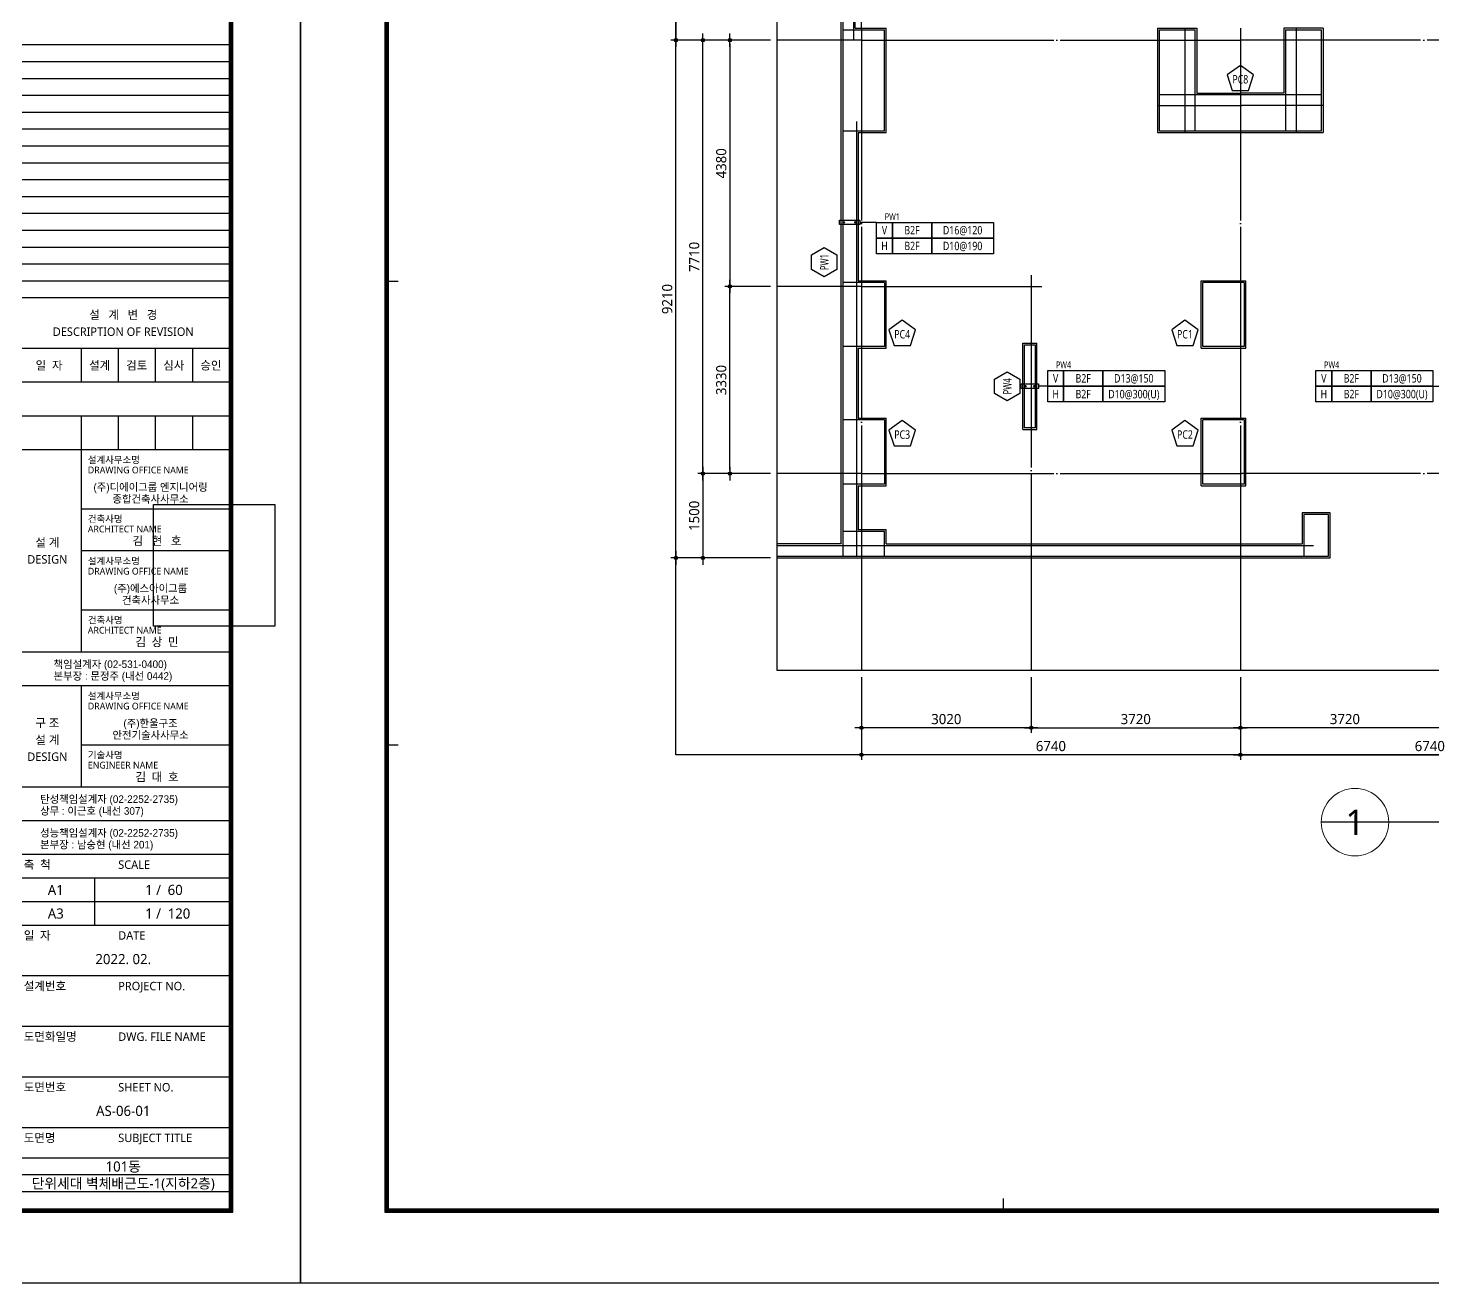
# Model space of a CAD drawing. Header units: millimetres. Extents: x 317501 to 2277231, y -321722 to 1186893.
# Drawn here: x 363118 to 388106, y -243884 to -221564 of the extents above; entities that cross this region are included whole.
import ezdxf
from ezdxf.enums import TextEntityAlignment as Align
from ezdxf.xclip import XClip

# ---------------------------------------------------------------- set-up
doc = ezdxf.new("R2010")
doc.units = ezdxf.units.MM
doc.header["$LTSCALE"] = 57
doc.header["$XCLIPFRAME"] = 0
for name, pattern in [('CEN', [62, 60, -1, 0, -1]), ('FORM_고양장항A-1BL-S-성능$0$HID', [2.3, 1.5, -0.8]), ('XS-벽체$0$CEN', [62, 60, -1, 0, -1])]:
    doc.linetypes.add(name, pattern=pattern)
doc.layers.get('Defpoints').update_dxf_attribs({"color": 145})
for name, color, linetype in [('BAR', 2, 'Continuous'), ('BARR', 1, 'Continuous'), ('BOX', 7, 'Continuous'), ('CEN', 1, 'CEN'), ('DIM', 7, 'Continuous'), ('FORM_고양장항A-1BL-S-성능$0$FORM', 7, 'Continuous'), ('FORM_고양장항A-1BL-S-성능$0$FTEXT', 3, 'Continuous'), ('FORM_고양장항A-1BL-S-성능$0$시흥장현 A-9BL(건축폼)$0$FORM TEXT', 7, 'Continuous'), ('LEADER', 7, 'Continuous'), ('M', 7, 'Continuous'), ('NAME-C', 1, 'Continuous'), ('NAME-W', 4, 'Continuous'), ('TEXT-배근', 3, 'Continuous'), ('XS-벽체$0$BAR', 3, 'Continuous'), ('XS-벽체$0$CEN', 1, 'XS-벽체$0$CEN'), ('XS-벽체$0$WALL', 4, 'Continuous')]:
    doc.layers.add(name, color=color, linetype=linetype)
doc.layers.add('DEFPOINT', color=144, linetype='Continuous', plot=False)
doc.layers.add('FORM_고양장항A-1BL-S-성능$0$DEFPOINT', color=144, linetype='Continuous', plot=False)
doc.layers.add('TEXT', color=3, linetype='Continuous', lineweight=9)
doc.styles.add('FORM_고양장항A-1BL-S-성능$0$맑은고딕', font='malgun.ttf')
doc.styles.add('FORM_고양장항A-1BL-S-성능$0$시흥장현 A-9BL(건축폼)$0$FORM-의정부고산(건축)$0$돋움', font='Dotum.ttf')
doc.styles.add('맑은고딕', font='malgun.ttf')
doc.dimstyles.new('DIM_60', dxfattribs={"dimscale": 60, "dimtxt": 3, "dimasz": 1, "dimexe": 1.5, "dimexo": 2, "dimgap": 1, "dimtad": 1, "dimdec": 0, "dimzin": 0, "dimdsep": 46, "dimtxsty": '맑은고딕', "dimblk1": 'DIMDOT', "dimblk2": 'DIMDOT', "dimsah": 1, "dimcen": 0.09, "dimdle": 2, "dimclrd": 7, "dimclre": 7, "dimclrt": 3, "dimadec": 0, "dimazin": 0, "dimtfac": 1, "dimtdec": 0, "dimtix": 1, "dimtmove": 2, "dimatfit": 3, "dimldrblk": 'DIMDOT', "dimfxl": 0, "dimtolj": 1, "dimtzin": 0, "dimarcsym": 0})
picture_1 = doc.add_image_def('image1.jpg', size_in_pixel=(2126, 2126))

# ---------------------------------------------------------------- blocks, each defined once
blk = doc.blocks.new('XS-벽체', base_point=(1093553, 0))
at = {"layer": 'XS-벽체$0$BAR'}
for p, q in [((358502, 449443), (358502, 450083)), ((360302, 450083), (358502, 450083)), ((359662, 450083), (359662, 447193)), ((360302, 447193), (360302, 450083)), ((367867, 450208), (367127, 450208)), ((367127, 450208), (367127, 449768)), ((367867, 418097), (367867, 450208)), ((367677, 418097), (367677, 449938)), ((367127, 449768), (367867, 449768)), ((358502, 449443), (360302, 449443)), ((362997, 448708), (362997, 447968)), ((362997, 448708), (364137, 448708)), ((364137, 448708), (364137, 447968)), ((365442, 448708), (365442, 447968)), ((365442, 448708), (366582, 448708)), ((366582, 448708), (366582, 447968)), ((358502, 447193), (358502, 447833)), ((360302, 447833), (358502, 447833)), ((364137, 447968), (362997, 447968)), ((366582, 447968), (365442, 447968)), ((358502, 447193), (360302, 447193)), ((364107, 444988), (365582, 444988)), ((365582, 444798), (364107, 444798)), ((358502, 441568), (358502, 442308)), ((360302, 442308), (358502, 442308)), ((360302, 441568), (360302, 442308)), ((362997, 442308), (362997, 441568)), ((362997, 442308), (364137, 442308)), ((364137, 442308), (364137, 441568)), ((365442, 442308), (365442, 441568)), ((365442, 442308), (366582, 442308)), ((366582, 442308), (366582, 441568)), ((367867, 442308), (367427, 442308)), ((367427, 442308), (367427, 441568)), ((360132, 441808), (367867, 441808)), ((340107, 441568), (367867, 441568)), ((352027, 441758), (358672, 441758))]:
    blk.add_line(p, q, dxfattribs=at)
at = {"layer": 'XS-벽체$0$CEN'}
for p, q in [((358687, 455378), (358687, 448638)), ((366397, 455378), (366397, 448663)), ((359847, 450113), (359847, 448663)), ((358472, 449628), (360332, 449628)), ((358472, 448638), (367897, 448638)), ((358472, 448638), (367897, 448638)), ((358687, 441898), (358687, 448638)), ((359847, 447163), (359847, 448663)), ((366397, 441898), (366397, 448663)), ((358472, 447648), (360332, 447648)), ((363067, 441898), (363067, 445108)), ((362867, 444918), (367897, 444918)), ((358472, 441898), (367897, 441898))]:
    blk.add_line(p, q, dxfattribs=at)
at = {"layer": 'XS-벽체$0$WALL'}
for p, q in [((358472, 450113), (358472, 449413)), ((358472, 450113), (360332, 450113)), ((360332, 447163), (360332, 450113)), ((367097, 450238), (367097, 449738)), ((367897, 450238), (367097, 450238)), ((367897, 398288), (367897, 450238)), ((367097, 449738), (367647, 449738)), ((367647, 442338), (367647, 449738)), ((358472, 449413), (359632, 449413)), ((359632, 449413), (359632, 448638)), ((359632, 447863), (359632, 448638)), ((362967, 447938), (362967, 448738)), ((364167, 448738), (362967, 448738)), ((364167, 447938), (364167, 448738)), ((365412, 447938), (365412, 448738)), ((366612, 448738), (365412, 448738)), ((366612, 447938), (366612, 448738)), ((358472, 447163), (358472, 447863)), ((358472, 447863), (359632, 447863)), ((364167, 447938), (362967, 447938)), ((366612, 447938), (365412, 447938)), ((358472, 447163), (360332, 447163)), ((365612, 445018), (364077, 445018)), ((364077, 444768), (364077, 445018)), ((365612, 444768), (365612, 445018)), ((365612, 444768), (364077, 444768)), ((360332, 442338), (358472, 442338)), ((358472, 441788), (358472, 442338)), ((360332, 441838), (360332, 442338)), ((362967, 441838), (362967, 442338)), ((364167, 442338), (362967, 442338)), ((364167, 441838), (364167, 442338)), ((366612, 442338), (365412, 442338)), ((365412, 441838), (365412, 442338)), ((366612, 441838), (366612, 442338)), ((367397, 442338), (367397, 441838)), ((367647, 442338), (367397, 442338)), ((358472, 441788), (356672, 441788)), ((360332, 441838), (362967, 441838)), ((364167, 441838), (365412, 441838)), ((366612, 441838), (367397, 441838)), ((367647, 441538), (352797, 441538)), ((367647, 441538), (367647, 438038))]:
    blk.add_line(p, q, dxfattribs=at)
blk = doc.blocks.new('DIMDOT')
at = {"layer": 'DIM', "linetype": 'Continuous'}
blk.add_line((-2, 0), (2, 0), dxfattribs=at)
for radius in [0.5, 0.25]:
    blk.add_circle((0, 0), radius, dxfattribs=at)
blk = doc.blocks.new('*D182')
at = {"layer": 'Defpoints', "color": 0, "linetype": 'Continuous', "transparency": 16777216}
for p in [(377941, -232989), (384681, -232989), (377941, -234489)]:
    blk.add_point(p, dxfattribs=at)
at = {"layer": 'DIM', "color": 7, "linetype": 'Continuous', "lineweight": -2, "transparency": 16777216}
for p, q in [((377941, -233109), (377941, -234579)), ((384681, -233109), (384681, -234579)), ((384621, -234489), (378001, -234489))]:
    blk.add_line(p, q, dxfattribs=at)
at = {"layer": 'DIM', "color": 7, "linetype": 'Continuous', "lineweight": -2, "transparency": 16777216, "xscale": 60, "yscale": 60, "zscale": 60, "rotation": 180}
blk.add_blockref('DIMDOT', (377941, -234489), dxfattribs=at)
at = {"layer": 'DIM', "color": 7, "linetype": 'Continuous', "lineweight": -2, "transparency": 16777216, "xscale": 60, "yscale": 60, "zscale": 60}
blk.add_blockref('DIMDOT', (384681, -234489), dxfattribs=at)
at = {"layer": 'DIM', "color": 3, "linetype": 'Continuous', "transparency": 16777216, "insert": (381311, -234336), "char_height": 180, "attachment_point": 5, "style": '맑은고딕'}
blk.add_mtext('\\A1;6740', dxfattribs=at)
blk = doc.blocks.new('*D183')
at = {"layer": 'Defpoints', "color": 0, "linetype": 'Continuous', "transparency": 16777216}
for p in [(377941, -232989), (380961, -232989), (377941, -234009)]:
    blk.add_point(p, dxfattribs=at)
at = {"layer": 'DIM', "color": 7, "linetype": 'Continuous', "lineweight": -2, "transparency": 16777216}
for p, q in [((377941, -233109), (377941, -234099)), ((380961, -233109), (380961, -234099)), ((380901, -234009), (378001, -234009))]:
    blk.add_line(p, q, dxfattribs=at)
at = {"layer": 'DIM', "color": 7, "linetype": 'Continuous', "lineweight": -2, "transparency": 16777216, "xscale": 60, "yscale": 60, "zscale": 60, "rotation": 180}
blk.add_blockref('DIMDOT', (377941, -234009), dxfattribs=at)
at = {"layer": 'DIM', "color": 7, "linetype": 'Continuous', "lineweight": -2, "transparency": 16777216, "xscale": 60, "yscale": 60, "zscale": 60}
blk.add_blockref('DIMDOT', (380961, -234009), dxfattribs=at)
at = {"layer": 'DIM', "color": 3, "linetype": 'Continuous', "transparency": 16777216, "insert": (379451, -233856), "char_height": 180, "attachment_point": 5, "style": '맑은고딕'}
blk.add_mtext('\\A1;3020', dxfattribs=at)
blk = doc.blocks.new('*D184')
at = {"layer": 'Defpoints', "color": 0, "linetype": 'Continuous', "transparency": 16777216}
for p in [(380961, -232989), (384681, -232989), (384681, -234009)]:
    blk.add_point(p, dxfattribs=at)
at = {"layer": 'DIM', "color": 7, "linetype": 'Continuous', "lineweight": -2, "transparency": 16777216}
for p, q in [((380961, -233109), (380961, -234099)), ((384681, -233109), (384681, -234099)), ((381021, -234009), (384621, -234009))]:
    blk.add_line(p, q, dxfattribs=at)
at = {"layer": 'DIM', "color": 7, "linetype": 'Continuous', "lineweight": -2, "transparency": 16777216, "xscale": 60, "yscale": 60, "zscale": 60, "rotation": 180}
blk.add_blockref('DIMDOT', (380961, -234009), dxfattribs=at)
at = {"layer": 'DIM', "color": 7, "linetype": 'Continuous', "lineweight": -2, "transparency": 16777216, "xscale": 60, "yscale": 60, "zscale": 60}
blk.add_blockref('DIMDOT', (384681, -234009), dxfattribs=at)
at = {"layer": 'DIM', "color": 3, "linetype": 'Continuous', "transparency": 16777216, "insert": (382821, -233856), "char_height": 180, "attachment_point": 5, "style": '맑은고딕'}
blk.add_mtext('\\A1;3720', dxfattribs=at)
blk = doc.blocks.new('*D185')
at = {"layer": 'Defpoints', "color": 0, "linetype": 'Continuous', "transparency": 16777216}
for p in [(384681, -232989), (391421, -232989), (391421, -234489)]:
    blk.add_point(p, dxfattribs=at)
at = {"layer": 'DIM', "color": 7, "linetype": 'Continuous', "lineweight": -2, "transparency": 16777216}
for p, q in [((384681, -233109), (384681, -234579)), ((391421, -233109), (391421, -234579)), ((384741, -234489), (391361, -234489))]:
    blk.add_line(p, q, dxfattribs=at)
at = {"layer": 'DIM', "color": 7, "linetype": 'Continuous', "lineweight": -2, "transparency": 16777216, "xscale": 60, "yscale": 60, "zscale": 60, "rotation": 180}
blk.add_blockref('DIMDOT', (384681, -234489), dxfattribs=at)
at = {"layer": 'DIM', "color": 7, "linetype": 'Continuous', "lineweight": -2, "transparency": 16777216, "xscale": 60, "yscale": 60, "zscale": 60}
blk.add_blockref('DIMDOT', (391421, -234489), dxfattribs=at)
at = {"layer": 'DIM', "color": 3, "linetype": 'Continuous', "transparency": 16777216, "insert": (388051, -234336), "char_height": 180, "attachment_point": 5, "style": '맑은고딕'}
blk.add_mtext('\\A1;6740', dxfattribs=at)
blk = doc.blocks.new('*D187')
at = {"layer": 'Defpoints', "color": 0, "linetype": 'Continuous', "transparency": 16777216}
for p in [(384681, -232989), (388401, -232989), (384681, -234009)]:
    blk.add_point(p, dxfattribs=at)
at = {"layer": 'DIM', "color": 7, "linetype": 'Continuous', "lineweight": -2, "transparency": 16777216}
for p, q in [((384681, -233109), (384681, -234099)), ((388401, -233109), (388401, -234099)), ((388341, -234009), (384741, -234009))]:
    blk.add_line(p, q, dxfattribs=at)
at = {"layer": 'DIM', "color": 7, "linetype": 'Continuous', "lineweight": -2, "transparency": 16777216, "xscale": 60, "yscale": 60, "zscale": 60, "rotation": 180}
blk.add_blockref('DIMDOT', (384681, -234009), dxfattribs=at)
at = {"layer": 'DIM', "color": 7, "linetype": 'Continuous', "lineweight": -2, "transparency": 16777216, "xscale": 60, "yscale": 60, "zscale": 60}
blk.add_blockref('DIMDOT', (388401, -234009), dxfattribs=at)
at = {"layer": 'DIM', "color": 3, "linetype": 'Continuous', "transparency": 16777216, "insert": (386541, -233856), "char_height": 180, "attachment_point": 5, "style": '맑은고딕'}
blk.add_mtext('\\A1;3720', dxfattribs=at)
blk = doc.blocks.new('*D205')
at = {"layer": 'Defpoints', "color": 0, "linetype": 'Continuous', "transparency": 16777216}
for p in [(374641, -221779), (376441, -221779), (376441, -230989)]:
    blk.add_point(p, dxfattribs=at)
at = {"layer": 'DIM', "color": 7, "linetype": 'Continuous', "lineweight": -2, "transparency": 16777216}
for p, q in [((376321, -221779), (374551, -221779)), ((374641, -230929), (374641, -221839)), ((376321, -230989), (374551, -230989))]:
    blk.add_line(p, q, dxfattribs=at)
at = {"layer": 'DIM', "color": 7, "linetype": 'Continuous', "lineweight": -2, "transparency": 16777216, "xscale": 60, "yscale": 60, "zscale": 60}
for p, rotation in [((374641, -221779), 90), ((374641, -230989), 270)]:
    blk.add_blockref('DIMDOT', p, dxfattribs=dict(at, rotation=rotation))
at = {"layer": 'DIM', "color": 3, "linetype": 'Continuous', "transparency": 16777216, "insert": (374487, -226384), "char_height": 180, "attachment_point": 5, "rotation": 90, "style": '맑은고딕'}
blk.add_mtext('\\A1;9210', dxfattribs=at)
blk = doc.blocks.new('*D206')
at = {"layer": 'Defpoints', "color": 0, "linetype": 'Continuous', "transparency": 16777216}
for p in [(375121, -221779), (376441, -221779), (376441, -229489)]:
    blk.add_point(p, dxfattribs=at)
at = {"layer": 'DIM', "color": 7, "linetype": 'Continuous', "lineweight": -2, "transparency": 16777216}
for p, q in [((376321, -221779), (375031, -221779)), ((375121, -229429), (375121, -221839)), ((376321, -229489), (375031, -229489))]:
    blk.add_line(p, q, dxfattribs=at)
at = {"layer": 'DIM', "color": 7, "linetype": 'Continuous', "lineweight": -2, "transparency": 16777216, "xscale": 60, "yscale": 60, "zscale": 60}
for p, rotation in [((375121, -221779), 90), ((375121, -229489), 270)]:
    blk.add_blockref('DIMDOT', p, dxfattribs=dict(at, rotation=rotation))
at = {"layer": 'DIM', "color": 3, "linetype": 'Continuous', "transparency": 16777216, "insert": (374967, -225634), "char_height": 180, "attachment_point": 5, "rotation": 90, "style": '맑은고딕'}
blk.add_mtext('\\A1;7710', dxfattribs=at)
blk = doc.blocks.new('*D207')
at = {"layer": 'Defpoints', "color": 0, "linetype": 'Continuous', "transparency": 16777216}
for p in [(376441, -229489), (375121, -230989), (376441, -230989)]:
    blk.add_point(p, dxfattribs=at)
at = {"layer": 'DIM', "color": 7, "linetype": 'Continuous', "lineweight": -2, "transparency": 16777216}
for p, q in [((376321, -229489), (375031, -229489)), ((375121, -229549), (375121, -230929)), ((376321, -230989), (375031, -230989))]:
    blk.add_line(p, q, dxfattribs=at)
at = {"layer": 'DIM', "color": 7, "linetype": 'Continuous', "lineweight": -2, "transparency": 16777216, "xscale": 60, "yscale": 60, "zscale": 60}
for p, rotation in [((375121, -229489), 90), ((375121, -230989), 270)]:
    blk.add_blockref('DIMDOT', p, dxfattribs=dict(at, rotation=rotation))
at = {"layer": 'DIM', "color": 3, "linetype": 'Continuous', "transparency": 16777216, "insert": (374967, -230239), "char_height": 180, "attachment_point": 5, "rotation": 90, "style": '맑은고딕'}
blk.add_mtext('\\A1;1500', dxfattribs=at)
blk = doc.blocks.new('*D208')
at = {"layer": 'Defpoints', "color": 0, "linetype": 'Continuous', "transparency": 16777216}
for p in [(375601, -226159), (376441, -226159), (376441, -229489)]:
    blk.add_point(p, dxfattribs=at)
at = {"layer": 'DIM', "color": 7, "linetype": 'Continuous', "lineweight": -2, "transparency": 16777216}
for p, q in [((376321, -226159), (375511, -226159)), ((375601, -229429), (375601, -226219)), ((376321, -229489), (375511, -229489))]:
    blk.add_line(p, q, dxfattribs=at)
at = {"layer": 'DIM', "color": 7, "linetype": 'Continuous', "lineweight": -2, "transparency": 16777216, "xscale": 60, "yscale": 60, "zscale": 60}
for p, rotation in [((375601, -226159), 90), ((375601, -229489), 270)]:
    blk.add_blockref('DIMDOT', p, dxfattribs=dict(at, rotation=rotation))
at = {"layer": 'DIM', "color": 3, "linetype": 'Continuous', "transparency": 16777216, "insert": (375448, -227824), "char_height": 180, "attachment_point": 5, "rotation": 90, "style": '맑은고딕'}
blk.add_mtext('\\A1;3330', dxfattribs=at)
blk = doc.blocks.new('*D209')
at = {"layer": 'Defpoints', "color": 0, "linetype": 'Continuous', "transparency": 16777216}
for p in [(376441, -221779), (375601, -226159), (376441, -226159)]:
    blk.add_point(p, dxfattribs=at)
at = {"layer": 'DIM', "color": 7, "linetype": 'Continuous', "lineweight": -2, "transparency": 16777216}
for p, q in [((376321, -221779), (375511, -221779)), ((375601, -221839), (375601, -226099)), ((376321, -226159), (375511, -226159))]:
    blk.add_line(p, q, dxfattribs=at)
at = {"layer": 'DIM', "color": 7, "linetype": 'Continuous', "lineweight": -2, "transparency": 16777216, "xscale": 60, "yscale": 60, "zscale": 60}
for p, rotation in [((375601, -221779), 90), ((375601, -226159), 270)]:
    blk.add_blockref('DIMDOT', p, dxfattribs=dict(at, rotation=rotation))
at = {"layer": 'DIM', "color": 3, "linetype": 'Continuous', "transparency": 16777216, "insert": (375448, -223969), "char_height": 180, "attachment_point": 5, "rotation": 90, "style": '맑은고딕'}
blk.add_mtext('\\A1;4380', dxfattribs=at)
blk = doc.blocks.new('*D210')
at = {"layer": 'Defpoints', "color": 0, "linetype": 'Continuous', "transparency": 16777216}
for p in [(376441, -219449), (374641, -221779), (376441, -221779)]:
    blk.add_point(p, dxfattribs=at)
at = {"layer": 'DIM', "color": 7, "linetype": 'Continuous', "lineweight": -2, "transparency": 16777216}
for p, q in [((376321, -219449), (374551, -219449)), ((374641, -219509), (374641, -221719)), ((376321, -221779), (374551, -221779))]:
    blk.add_line(p, q, dxfattribs=at)
at = {"layer": 'DIM', "color": 7, "linetype": 'Continuous', "lineweight": -2, "transparency": 16777216, "xscale": 60, "yscale": 60, "zscale": 60}
for p, rotation in [((374641, -219449), 90), ((374641, -221779), 270)]:
    blk.add_blockref('DIMDOT', p, dxfattribs=dict(at, rotation=rotation))
at = {"layer": 'DIM', "color": 3, "linetype": 'Continuous', "transparency": 16777216, "insert": (374488, -220614), "char_height": 180, "attachment_point": 5, "rotation": 90, "style": '맑은고딕'}
blk.add_mtext('\\A1;2330', dxfattribs=at)
blk = doc.blocks.new('BAR')
at = {"layer": 'BARR'}
h = blk.add_hatch(color=256, dxfattribs=at)
edge = h.paths.add_edge_path()
edge.add_arc((0, 0), 15, 0, 360)
blk.add_circle((0, 0), 15, dxfattribs=at)
blk = doc.blocks.new('FORM_고양장항A-1BL-S-성능')
at = {"layer": 'FORM_고양장항A-1BL-S-성능$0$DEFPOINT', "linetype": 'FORM_고양장항A-1BL-S-성능$0$HID'}
for p, q in [((820, 367), (757, 367)), ((820, 357), (757, 357)), ((820, 347), (757, 347)), ((820, 337), (757, 337)), ((820, 327), (757, 327)), ((820, 317), (757, 317)), ((820, 307), (757, 307)), ((820, 297), (757, 297)), ((820, 37), (757, 37)), ((820, 32), (757, 32)), ((820, 27), (757, 27))]:
    blk.add_line(p, q, dxfattribs=at)
at = {"layer": 'FORM_고양장항A-1BL-S-성능$0$DEFPOINT', "color": 1}
for p, q in [((26, 297), (29, 297)), ((26, 159.5), (29, 159.5)), ((208.5, 22), (208.5, 25))]:
    blk.add_line(p, q, dxfattribs=at)
at = {"layer": 'FORM_고양장항A-1BL-S-성능$0$DEFPOINT'}
blk.add_lwpolyline([(0, 594), (0, 0), (841, 0), (841, 594), (0, 594)], dxfattribs=at)
at = {"layer": 'FORM_고양장항A-1BL-S-성능$0$FORM'}
for p, q in [((820, 362), (757, 362)), ((820, 352), (757, 352)), ((820, 342), (757, 342)), ((820, 332), (757, 332)), ((820, 322), (757, 322)), ((820, 312), (757, 312)), ((820, 302), (757, 302)), ((820, 292), (757, 292)), ((820, 292), (757, 292)), ((820, 277), (757, 277)), ((776, 277), (776, 267)), ((787, 277), (787, 267)), ((798, 277), (798, 267)), ((809, 277), (809, 267)), ((820, 267), (757, 267)), ((820, 257), (757, 257)), ((776, 257), (776, 247)), ((787, 257), (787, 247)), ((798, 257), (798, 247)), ((809, 257), (809, 247)), ((820, 247), (757, 247)), ((776, 247), (776, 187)), ((776, 229.5), (820, 229.5)), ((820, 217), (776, 217)), ((776, 199.5), (820, 199.5)), ((820, 187), (757, 187)), ((820, 177), (757, 177)), ((776, 177), (776, 147)), ((776, 159.5), (820, 159.5)), ((820, 147), (757, 147)), ((820, 137), (757, 137)), ((820, 127), (757, 127)), ((820, 127), (757, 127)), ((820, 120), (757, 120)), ((780, 120), (780, 106)), ((820, 113), (757, 113)), ((820, 106), (757, 106)), ((820, 91), (757, 91)), ((820, 76), (757, 76)), ((820, 61), (757, 61)), ((820, 46), (757, 46))]:
    blk.add_line(p, q, dxfattribs=at)
for points in [[(25, 573), (25, 21), (757, 21), (757, 573)], [(26, 572), (26, 22), (756, 22), (756, 572)], [(757, 572), (757, 22), (820, 22), (820, 572)]]:
    blk.add_lwpolyline(points, close=True, dxfattribs=at)
at = {"layer": 'FORM_고양장항A-1BL-S-성능$0$FORM', "const_width": 1}
blk.add_lwpolyline([(25.5, 572.5), (25.5, 21.5), (756.5, 21.5), (756.5, 572.5)], close=True, dxfattribs=at)
blk.add_lwpolyline([(757, 21.5), (820.5, 21.5), (820.5, 572.5), (757, 572.5)], dxfattribs=at)
at = {"layer": 'FORM_고양장항A-1BL-S-성능$0$FORM'}
blk.add_lwpolyline([(757, 21), (821, 21), (821, 573), (757, 573)], dxfattribs=at)
at = {"layer": 'FORM_고양장항A-1BL-S-성능$0$FTEXT', "style": 'FORM_고양장항A-1BL-S-성능$0$맑은고딕'}
for s, height, p in [('설   계   변   경', 2.5, (788.5, 287)), ('DESCRIPTION OF REVISION', 2.5, (788.5, 282)), ('일  자', 2.5, (766.5, 272)), ('설계', 2.5, (781.5, 272)), ('검토', 2.5, (792.5, 272)), ('심사', 2.5, (803.5, 272)), ('승인', 2.5, (814.5, 272)), ('설 계', 2.5, (766, 219.5)), ('김   현   호', 2.5, (798.5, 220)), ('DESIGN', 2.5, (766, 214.5)), ('김  상  민', 2.5, (798.5, 190)), ('구 조', 2.5, (766, 166)), ('설 계', 2.5, (766, 161)), ('DESIGN', 2.5, (766, 156)), ('김  대  호', 2.5, (798.5, 150)), ('A1', 3, (768.5, 116.5)), ('A3', 3, (768.5, 109.5)), ('2022. 02.', 3, (788.5, 96))]:
    blk.add_text(s, height=height, dxfattribs=at).set_placement(p, align=Align.MIDDLE_CENTER)
for s, height, p in [('설계사무소명', 2, (778, 244)), ('DRAWING OFFICE NAME', 2, (778, 241)), ('건축사명', 2, (778, 226.5)), ('ARCHITECT NAME', 2, (778, 223.5)), ('설계사무소명', 2, (778, 214)), ('DRAWING OFFICE NAME', 2, (778, 211)), ('건축사명', 2, (778, 196.5)), ('ARCHITECT NAME', 2, (778, 193.5)), ('설계사무소명', 2, (778, 174)), ('DRAWING OFFICE NAME', 2, (778, 171)), ('기술사명', 2, (778, 156.5)), ('ENGINEER NAME', 2, (778, 153.5)), ('축  척', 2.5, (759, 124)), ('SCALE', 2.5, (787, 124)), ('1 /', 3, (795, 116.5)), ('1 /', 3, (795, 109.5)), ('일  자', 2.5, (759, 103)), ('DATE', 2.5, (787, 103)), ('설계번호', 2.5, (759, 88)), ('PROJECT NO.', 2.5, (787, 88)), ('도면화일명', 2.5, (759, 73)), ('DWG. FILE NAME', 2.5, (787, 73)), ('도면번호', 2.5, (759, 58)), ('SHEET NO.', 2.5, (787, 58)), ('도면명', 2.5, (759, 43)), ('SUBJECT TITLE', 2.5, (787, 43))]:
    blk.add_text(s, height=height, dxfattribs=at).set_placement(p, align=Align.MIDDLE_LEFT)
at = {"layer": 'FORM_고양장항A-1BL-S-성능$0$시흥장현 A-9BL(건축폼)$0$FORM TEXT', "color": 3, "style": 'FORM_고양장항A-1BL-S-성능$0$시흥장현 A-9BL(건축폼)$0$FORM-의정부고산(건축)$0$돋움'}
for s, p in [('(주)디에이그룹 엔지니어링', (796.59, 235.91)), ('종합건축사사무소', (796.59, 232.41)), ('(주)에스아이그룹', (796.59, 205.91)), ('건축사사무소', (796.59, 202.41)), ('(주)한울구조', (796.59, 165.91)), ('안전기술사사무소', (796.59, 162.41))]:
    blk.add_text(s, height=2.25, dxfattribs=at).set_placement(p, align=Align.MIDDLE_CENTER)
for s, p in [('책임설계자 (02-531-0400)', (767.85, 182.29)), ('본부장 : 문정주 (내선 0442)', (767.85, 178.79)), ('탄성책임설계자 (02-2252-2735)', (763.85, 142.29)), ('상무 : 이근호 (내선 307)', (763.85, 138.79)), ('성능책임설계자 (02-2252-2735)', (763.85, 132.29)), ('본부장 : 남숭현 (내선 201)', (763.85, 128.79))]:
    blk.add_text(s, height=2.25, dxfattribs=at).set_placement(p)
at = {"color": 7, "true_color": 0xffffff}
image = blk.add_image(picture_1, insert=(797.45, 194.73), size_in_units=(36, 36), dxfattribs=at)
image.dxf.flags = 7

msp = doc.modelspace()

# ---------------------------------------------------------------- linework, layer by layer
at = {"layer": 'BAR'}
for p, q in [((380840.9, -227199.1), (381030.9, -227199.1)), ((381030.9, -228674.1), (380840.9, -228674.1))]:
    msp.add_line(p, q, dxfattribs=at)
at = {"layer": 'BOX'}
for points in [[(378490.9, -225019.1), (378490.9, -225299.1), (378210.9, -225299.1), (378210.9, -225019.1)], [(379190.9, -225019.1), (379190.9, -225299.1), (378490.9, -225299.1), (378490.9, -225019.1)], [(380290.9, -225019.1), (380290.9, -225299.1), (379190.9, -225299.1), (379190.9, -225019.1)], [(378490.9, -225299.1), (378490.9, -225579.1), (378210.9, -225579.1), (378210.9, -225299.1)], [(379190.9, -225299.1), (379190.9, -225579.1), (378490.9, -225579.1), (378490.9, -225299.1)], [(380290.9, -225299.1), (380290.9, -225579.1), (379190.9, -225579.1), (379190.9, -225299.1)], [(381535.9, -227654.1), (381535.9, -227934.1), (381255.9, -227934.1), (381255.9, -227654.1)], [(382235.9, -227654.1), (382235.9, -227934.1), (381535.9, -227934.1), (381535.9, -227654.1)], [(383335.9, -227654.1), (383335.9, -227934.1), (382235.9, -227934.1), (382235.9, -227654.1)], [(386305.9, -227654.1), (386305.9, -227934.1), (386025.9, -227934.1), (386025.9, -227654.1)], [(387005.9, -227654.1), (387005.9, -227934.1), (386305.9, -227934.1), (386305.9, -227654.1)], [(388105.9, -227654.1), (388105.9, -227934.1), (387005.9, -227934.1), (387005.9, -227654.1)], [(381535.9, -227934.1), (381535.9, -228214.1), (381255.9, -228214.1), (381255.9, -227934.1)], [(382235.9, -227934.1), (382235.9, -228214.1), (381535.9, -228214.1), (381535.9, -227934.1)], [(383335.9, -227934.1), (383335.9, -228214.1), (382235.9, -228214.1), (382235.9, -227934.1)], [(386305.9, -227934.1), (386305.9, -228214.1), (386025.9, -228214.1), (386025.9, -227934.1)], [(387005.9, -227934.1), (387005.9, -228214.1), (386305.9, -228214.1), (386305.9, -227934.1)], [(388105.9, -227934.1), (388105.9, -228214.1), (387005.9, -228214.1), (387005.9, -227934.1)]]:
    msp.add_lwpolyline(points, close=True, dxfattribs=at)
at = {"layer": 'CEN'}
for p, q in [((377940.9, -221564.1), (377940.9, -218424.1)), ((377940.9, -221779.1), (376440.9, -221779.1)), ((377940.9, -226159.1), (376440.9, -226159.1)), ((377940.9, -229489.1), (376440.9, -229489.1)), ((377940.9, -230989.1), (377940.9, -232989.1)), ((380960.9, -230989.1), (380960.9, -232989.1)), ((384680.9, -230989.1), (384680.9, -232989.1))]:
    msp.add_line(p, q, dxfattribs=at)
at = {"layer": 'DEFPOINT'}
msp.add_line((396720.9, -235689.1), (386120.9, -235689.1), dxfattribs=at)
for points in [[(374640.9, -216924.1), (408200.9, -216924.1), (408200.9, -234489.1), (374640.9, -234489.1)], [(376440.9, -218424.1), (406400.9, -218424.1), (406400.9, -232989.1), (376440.9, -232989.1)]]:
    msp.add_lwpolyline(points, close=True, dxfattribs=at)
at = {"layer": 'LEADER'}
for p, q in [((378210.9, -225019.1), (377910.9, -225019.1)), ((381255.9, -227934.1), (381090.9, -227934.1)), ((388105.9, -227934.1), (388270.9, -227934.1))]:
    msp.add_line(p, q, dxfattribs=at)
for points in [[(377550.9, -225059.1), (377550.9, -224979.1), (377910.9, -224979.1), (377910.9, -225059.1)], [(381090.9, -227894.1), (381090.9, -227974.1), (380780.9, -227974.1), (380780.9, -227894.1)]]:
    msp.add_lwpolyline(points, close=True, dxfattribs=at)
at = {"layer": 'M'}
for points in [[(384826.2, -222674.1), (384916.1, -222397.7), (384680.9, -222226.8), (384445.8, -222397.7), (384535.6, -222674.1)], [(377505.9, -225856.5), (377280.9, -225986.4), (377055.9, -225856.5), (377055.9, -225596.7), (377280.9, -225466.7), (377505.9, -225596.7)], [(378811.4, -227209.1), (378901.2, -226932.7), (378666.1, -226761.8), (378430.9, -226932.7), (378520.7, -227209.1)], [(383841.1, -227209.1), (383930.9, -226932.7), (383695.8, -226761.8), (383460.7, -226932.7), (383550.5, -227209.1)], [(380760.9, -228066.5), (380535.9, -228196.4), (380310.9, -228066.5), (380310.9, -227806.7), (380535.9, -227676.7), (380760.9, -227806.7)], [(378811.4, -228993.4), (378901.2, -228717), (378666.1, -228546.2), (378430.9, -228717), (378520.7, -228993.4)], [(383841.1, -228993.4), (383930.9, -228717), (383695.8, -228546.2), (383460.7, -228717), (383550.5, -228993.4)]]:
    msp.add_lwpolyline(points, close=True, dxfattribs=at)
at = {"layer": 'TEXT'}
msp.add_line((387320.9, -235689.1), (396720.9, -235689.1), dxfattribs=at)
msp.add_circle((386720.9, -235689.1), 600, dxfattribs=at)

# ---------------------------------------------------------------- block references
at = {"xscale": 60, "yscale": 60, "zscale": 60}
for p in [(317500.9, -243884.1), (367960.9, -243884.1)]:
    msp.add_blockref('FORM_고양장항A-1BL-S-성능', p, dxfattribs=at)
ref = msp.add_blockref('XS-벽체', (-63956.6, -956644.7), dxfattribs=dict(rotation=270))
XClip(ref).set_block_clipping_path([(355331.8382743184, 440397.5453104071), (369896.8382743168, 470357.5453103984)])
at = {"layer": 'BARR', "rotation": 179.9999999999993}
for p in [(377625.9, -225019.1), (377835.9, -225019.1)]:
    msp.add_blockref('BAR', p, dxfattribs=at)
at = {"layer": 'BARR'}
for p in [(380855.9, -227934.1), (381015.9, -227934.1)]:
    msp.add_blockref('BAR', p, dxfattribs=at)

# ---------------------------------------------------------------- texts
at = {"layer": 'NAME-C', "style": '맑은고딕', "width": 0.8}
for s, p in [('PC8', (384680.9, -222474.1)), ('PC4', (378666.1, -227009.1)), ('PC1', (383695.8, -227009.1)), ('PC3', (378666.1, -228793.4)), ('PC2', (383695.8, -228793.4))]:
    msp.add_text(s, height=150, dxfattribs=at).set_placement(p, align=Align.MIDDLE_CENTER)
at = {"layer": 'NAME-W', "style": '맑은고딕', "width": 0.7}
for s, p in [('PW1', (377280.9, -225726.6)), ('PW4', (380535.9, -227936.6))]:
    msp.add_text(s, height=150, rotation=90, dxfattribs=at).set_placement(p, align=Align.MIDDLE)
at = {"layer": 'TEXT', "style": '맑은고딕'}
for s, height, p in [('1', 450, (386720.9, -235689.1)), ('AS-06-01', 180, (364810.9, -240824.1)), ('101동', 180, (364810.9, -241814.1)), ('단위세대 벽체배근도-1(지하2층)', 180, (364810.9, -242114.1))]:
    msp.add_text(s, height=height, dxfattribs=at).set_placement(p, align=Align.MIDDLE_CENTER)
for s, p in [('60', (365600.9, -236894.1)), ('120', (365600.9, -237314.1))]:
    msp.add_text(s, height=180, dxfattribs=at).set_placement(p, align=Align.MIDDLE_LEFT)
at = {"layer": 'TEXT-배근', "color": 2, "style": '맑은고딕', "width": 0.8}
for s, p in [('PW1', (378490.9, -224919.1)), ('PW4', (381535.9, -227554.1)), ('PW4', (386305.9, -227554.1))]:
    msp.add_text(s, height=120, dxfattribs=at).set_placement(p, align=Align.MIDDLE_CENTER)
at = {"layer": 'TEXT-배근', "style": '맑은고딕', "width": 0.8}
for s, p in [('V', (378350.9, -225159.1)), ('B2F', (378840.9, -225159.1)), ('D16@120', (379740.9, -225159.1)), ('H', (378350.9, -225439.1)), ('B2F', (378840.9, -225439.1)), ('D10@190', (379740.9, -225439.1)), ('V', (381395.9, -227794.1)), ('B2F', (381885.9, -227794.1)), ('D13@150', (382785.9, -227794.1)), ('V', (386165.9, -227794.1)), ('B2F', (386655.9, -227794.1)), ('D13@150', (387555.9, -227794.1)), ('H', (381395.9, -228074.1)), ('B2F', (381885.9, -228074.1)), ('D10@300(U)', (382785.9, -228074.1)), ('H', (386165.9, -228074.1)), ('B2F', (386655.9, -228074.1)), ('D10@300(U)', (387555.9, -228074.1))]:
    msp.add_text(s, height=150, dxfattribs=at).set_placement(p, align=Align.MIDDLE_CENTER)

# ---------------------------------------------------------------- dimensions: what is measured, and where the dimension line sits
at = {"layer": 'DIM', "linetype": 'Continuous'}
for base, p1, p2, angle, picture, middle in [((374640.9, -221779.1), (376440.9, -219449.1), (376440.9, -221779.1), 270, '*D210', (374487.9, -220614.1)), ((374640.9, -221779.1), (376440.9, -230989.1), (376440.9, -221779.1), 90, '*D205', (374487.4, -226384.1)), ((375120.9, -221779.1), (376440.9, -229489.1), (376440.9, -221779.1), 90, '*D206', (374967.4, -225634.1)), ((375600.9, -226159.1), (376440.9, -221779.1), (376440.9, -226159.1), 270, '*D209', (375447.9, -223969.1)), ((375600.9, -226159.1), (376440.9, -229489.1), (376440.9, -226159.1), 90, '*D208', (375447.9, -227824.1)), ((375120.9, -230989.1), (376440.9, -229489.1), (376440.9, -230989.1), 270, '*D207', (374967.4, -230239.1)), ((377940.9, -234489.1), (384680.9, -232989.1), (377940.9, -232989.1), 180, '*D182', (381310.9, -234336.1)), ((377940.9, -234009.1), (380960.9, -232989.1), (377940.9, -232989.1), 180, '*D183', (379450.9, -233856.1)), ((384680.9, -234009.1), (388400.9, -232989.1), (384680.9, -232989.1), 180, '*D187', (386540.9, -233856.1))]:
    dim = msp.add_linear_dim(base=base, p1=p1, p2=p2, angle=angle, dimstyle='DIM_60', dxfattribs=at)
    dim.commit()
    dim.dimension.update_dxf_attribs({"geometry": picture, "text_midpoint": middle})
for base, p1, p2, picture, middle in [((384680.9, -234009.1), (380960.9, -232989.1), (384680.9, -232989.1), '*D184', (382820.9, -233856.1)), ((391420.9, -234489.1), (384680.9, -232989.1), (391420.9, -232989.1), '*D185', (388050.9, -234336.1))]:
    dim = msp.add_linear_dim(base=base, p1=p1, p2=p2, dimstyle='DIM_60', dxfattribs=at)
    dim.commit()
    dim.dimension.update_dxf_attribs({"geometry": picture, "text_midpoint": middle})

doc.saveas('drawing.dxf')
